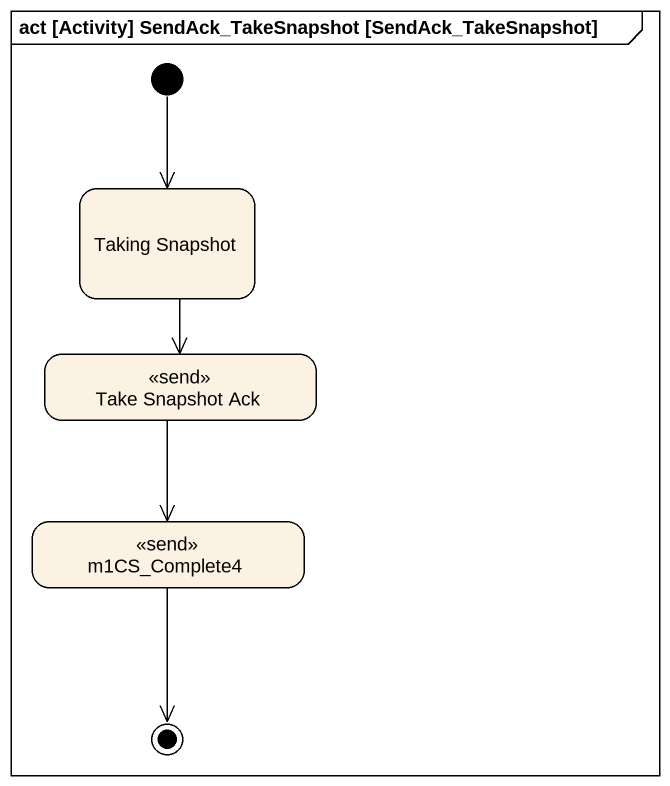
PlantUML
@startuml
mainframe act [Activity] SendAck_TakeSnapshot [SendAck_TakeSnapshot]
hide empty description
state "Taking Snapshot" as Taking_Snapshot
state "Take Snapshot Ack" as Take_Snapshot_Ack <<send>>
state m1CS_Complete4 <<send>>
[*] --> Taking_Snapshot
Taking_Snapshot --> Take_Snapshot_Ack
Take_Snapshot_Ack --> m1CS_Complete4
m1CS_Complete4 --> [*]
@enduml
